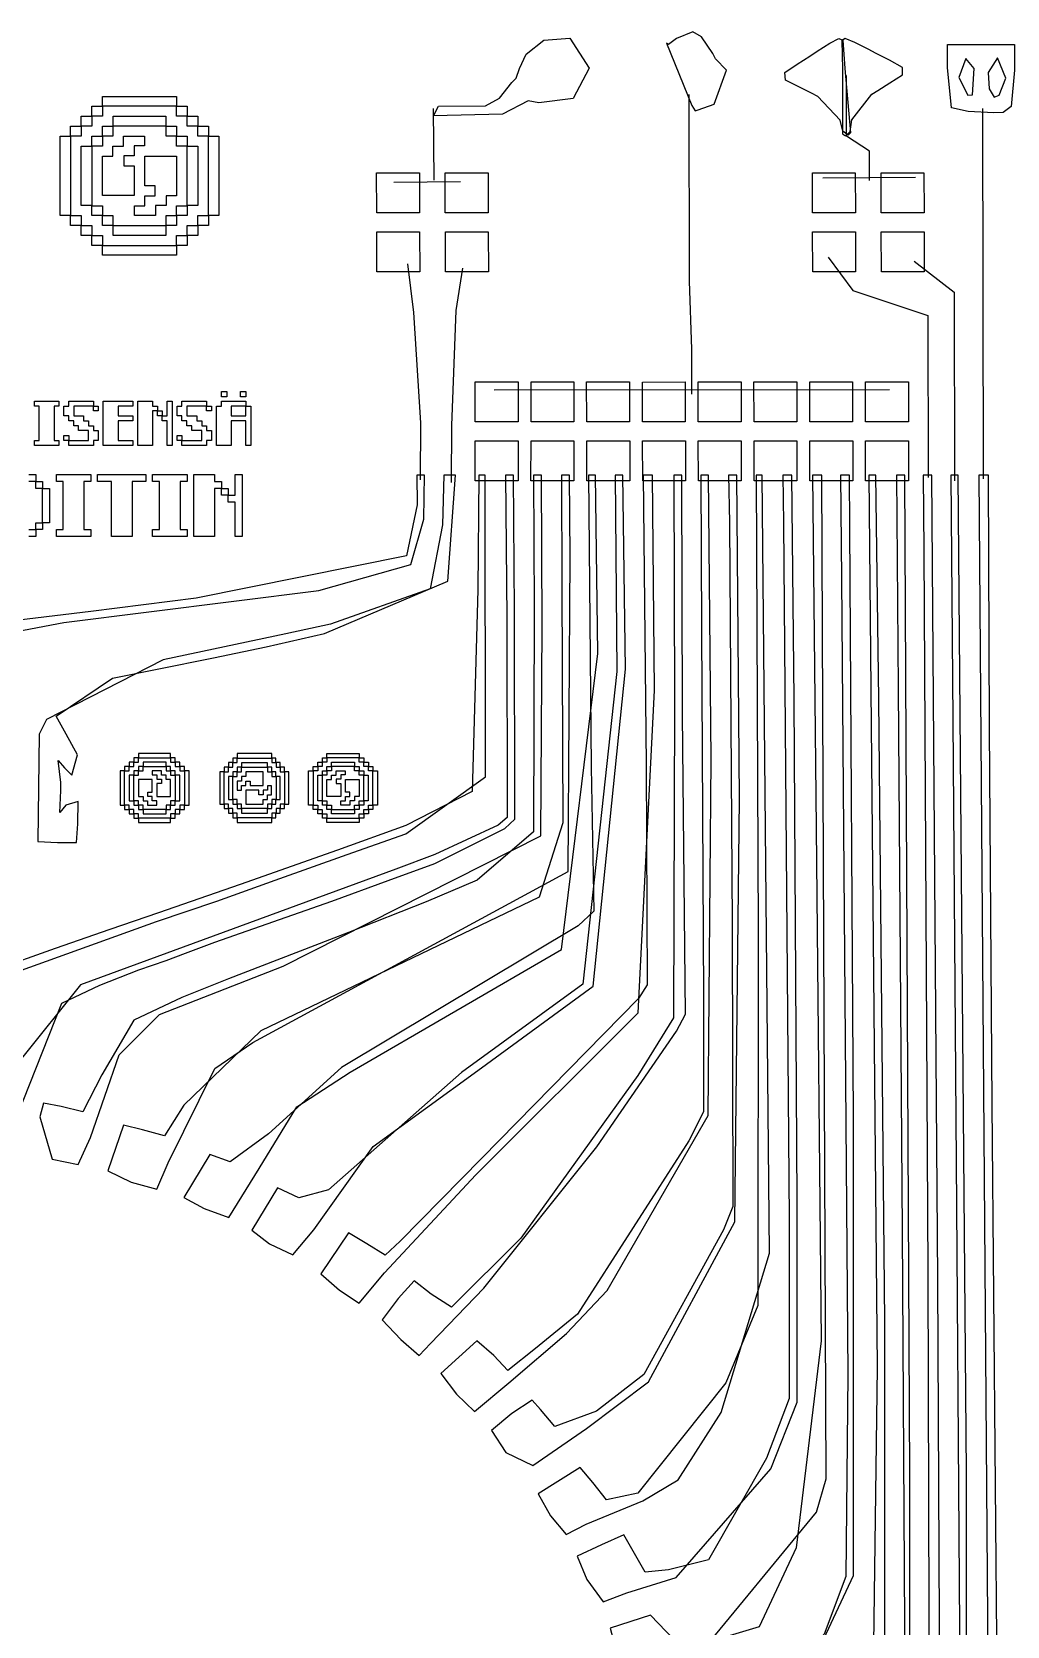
# Model space of a CAD drawing. Extents: x 11 to 122, y 5 to 84.
# Drawn here: x 35.2 to 66.7, y 32.2 to 83.8 of the extents above; entities that cross this region are included whole.
import ezdxf

# ---------------------------------------------------------------- set-up
doc = ezdxf.new("R2010")
doc.units = 0
doc.layers.add('Layer_1', color=7, linetype='CONTINUOUS')

msp = doc.modelspace()

# ---------------------------------------------------------------- linework, layer by layer
at = {"layer": 'Layer_1', "color": 7}
for points in [[(52.557835, 83.626137), (53.18497, 82.651136), (52.668085, 81.665881), (51.555822, 81.523802), (51.2168, 81.597442), (50.386914, 81.157777), (48.146741, 81.102475), (48.310013, 81.41765), (49.835133, 81.434329), (50.290738, 81.680675), (50.689123, 82.188825), (50.823588, 82.324825), (50.92864, 82.643947), (51.151415, 83.108022), (51.719505, 83.557828), (52.557838, 83.626134), (52.557835, 83.626137)], [(56.714156, 81.295888), (57.234139, 81.487277), (57.638326, 82.58369), (57.273884, 82.954462), (57.18867, 83.121431), (56.822004, 83.666707), (56.546852, 83.824444), (56.011795, 83.613849), (55.759926, 83.418227), (55.693691, 83.462426), (56.506821, 81.444763), (56.618468, 81.27141), (56.714176, 81.295851), (56.714156, 81.295888)], [(59.517921, 82.505944), (59.920429, 82.780012), (60.328008, 83.038209), (60.571417, 83.200498), (60.973118, 83.455698), (61.272163, 83.611656), (61.393776, 83.560712), (61.460888, 82.639948), (61.651823, 80.554803), (61.567359, 80.477432), (61.398762, 80.607909), (61.310873, 80.970415), (60.589628, 81.735028), (60.389048, 81.839944), (59.971596, 82.049537), (59.545703, 82.265355), (59.517932, 82.505944), (59.517921, 82.505944)], [(63.330675, 82.67307), (62.90389, 82.907546), (62.473563, 83.125735), (62.215801, 83.264105), (61.791619, 83.479876), (61.479077, 83.606636), (61.362872, 83.544338), (61.383785, 82.621367), (61.392336, 80.527518), (61.483785, 80.458543), (61.639188, 80.604491), (61.692138, 80.97372), (62.337261, 81.803557), (62.526937, 81.927111), (62.92252, 82.175515), (63.32592, 82.430926), (63.330661, 82.67307), (63.330675, 82.67307)], [(66.288525, 81.205557), (65.450144, 81.249581), (64.915011, 81.366813), (64.79139, 82.672717), (64.790825, 83.41749), (65.874982, 83.41749), (66.959139, 83.41749), (66.95118, 82.583182), (66.84807, 81.414215), (66.583901, 81.219372), (66.288519, 81.205571), (66.288525, 81.205557)], [(65.595254, 81.790784), (65.647212, 82.636071), (65.375708, 82.958481), (65.14894, 82.343784), (65.442784, 81.777345), (65.595254, 81.790778), (65.595254, 81.790784)], [(66.460209, 81.777153), (66.673067, 82.326179), (66.401736, 82.981169), (66.097421, 82.505856), (66.140068, 81.977166), (66.293278, 81.709606), (66.460209, 81.777153)], [(37.434407, 81.415558), (37.434407, 81.73432), (39.835619, 81.73432), (39.835619, 81.415558), (39.837594, 81.416969), (37.432401, 81.416969), (37.434376, 81.415558), (37.434407, 81.415558)], [(36.747337, 80.771567), (36.747337, 81.093452), (37.09072, 81.093452), (37.089309, 81.095428), (37.089309, 80.773537), (36.745929, 80.773537), (36.74734, 80.771561), (36.747337, 80.771567)], [(37.09072, 81.093416), (37.09072, 81.415558), (37.434407, 81.415558), (37.432432, 81.416969), (37.432432, 81.095081), (37.089088, 81.095081), (37.0905, 81.093105), (37.09072, 81.093416)], [(37.777753, 80.771849), (37.777753, 81.090571), (39.492239, 81.090571), (39.492239, 80.771849), (39.494214, 80.77326), (37.775786, 80.77326), (37.777761, 80.771849), (37.777753, 80.771849)], [(39.835619, 81.415558), (40.178967, 81.415558), (40.178967, 81.093667), (40.180943, 81.095078), (39.837597, 81.095078), (39.837597, 81.416967), (39.835622, 81.415555), (39.835619, 81.415558)], [(40.178967, 81.093701), (40.522655, 81.093701), (40.522655, 80.771567), (40.524348, 80.773542), (40.180966, 80.773542), (40.180966, 81.095428), (40.17899, 81.094017), (40.178967, 81.093701)], [(36.403994, 80.449709), (36.403994, 80.771567), (36.747337, 80.771567), (36.745644, 80.773542), (36.745644, 80.451688), (36.402301, 80.451688), (36.403994, 80.449709)], [(37.434066, 80.449709), (37.434066, 80.771849), (37.777753, 80.771849), (37.775777, 80.77326), (37.775777, 80.451405), (37.432392, 80.451405), (37.434085, 80.44943), (37.434066, 80.449709)], [(39.492276, 80.771849), (39.835658, 80.771849), (39.835658, 80.449955), (39.837634, 80.451366), (39.494251, 80.451366), (39.494251, 80.773221), (39.492276, 80.771809), (39.492276, 80.771849)], [(40.522655, 80.771567), (40.866001, 80.771567), (40.866001, 80.449709), (40.867412, 80.451685), (40.524066, 80.451685), (40.524066, 80.773537), (40.522655, 80.771567)], [(36.403994, 77.876898), (36.063984, 77.876898), (36.063984, 80.449675), (36.403994, 80.449675), (36.402583, 80.451651), (36.402583, 77.875103), (36.403994, 77.877079), (36.403994, 77.876898)], [(37.09072, 78.198753), (36.75071, 78.198753), (36.75071, 80.127821), (37.09072, 80.127821), (37.089309, 80.129796), (37.089309, 78.196997), (37.09072, 78.198973), (37.09072, 78.198753)], [(37.09072, 80.127821), (37.09072, 80.449709), (37.434066, 80.449709), (37.432372, 80.451685), (37.432372, 80.129827), (37.089026, 80.129827), (37.090437, 80.127852), (37.09072, 80.127821)], [(37.436566, 78.523878), (37.436566, 79.804651), (37.775475, 79.804651), (37.775475, 80.125938), (38.118217, 80.125938), (38.118217, 80.446506), (38.801681, 80.446506), (38.801681, 80.13077), (38.463988, 80.13077), (38.463988, 79.809485), (38.123292, 79.809485), (38.123292, 79.48596), (38.459286, 79.48596), (38.459286, 78.523878), (37.436566, 78.523878)], [(37.436566, 78.523878), (37.436566, 79.804651), (37.775475, 79.804651), (37.775475, 80.125938), (38.118217, 80.125938), (38.118217, 80.446506), (38.801681, 80.446506), (38.801681, 80.13077), (38.463988, 80.13077), (38.463988, 79.809485), (38.123292, 79.809485), (38.123292, 79.48596), (38.459286, 79.48596), (38.459286, 78.523878), (37.436566, 78.523878)], [(39.835619, 80.449955), (40.179272, 80.449955), (40.179272, 80.127821), (40.180683, 80.129796), (39.837337, 80.129796), (39.837337, 80.451654), (39.835362, 80.450243), (39.835619, 80.449955)], [(40.179306, 80.127821), (40.519356, 80.127821), (40.519356, 78.198753), (40.179306, 78.198753), (40.180999, 78.196777), (40.180999, 80.129576), (40.179306, 80.127601), (40.179306, 80.127821)], [(40.866035, 80.449709), (41.206084, 80.449709), (41.206084, 77.876935), (40.866035, 77.876935), (40.867728, 77.874959), (40.867728, 80.451501), (40.866035, 80.449526), (40.866035, 80.449709)], [(39.831566, 78.520114), (39.494516, 78.520114), (39.494516, 78.200601), (39.151777, 78.200601), (39.151777, 77.880028), (38.468345, 77.880028), (38.468345, 78.195767), (38.80608, 78.195767), (38.80608, 78.517091), (39.146737, 78.517091), (39.146737, 78.84058), (38.810743, 78.84058), (38.810743, 79.802695), (39.831526, 79.802695), (39.831566, 78.520114)], [(46.31176, 77.965276), (46.308313, 79.259628), (47.695266, 79.263322), (47.698713, 77.96897), (46.31176, 77.965276), (46.31176, 77.965276)], [(48.533402, 77.965276), (48.529955, 79.259628), (49.916908, 79.263322), (49.920355, 77.96897), (48.533402, 77.965276), (48.533402, 77.965276)], [(60.41938, 77.965276), (60.415933, 79.259628), (61.802886, 79.263322), (61.806333, 77.96897), (60.41938, 77.965276), (60.41938, 77.965276)], [(62.641033, 77.965276), (62.637587, 79.259628), (64.024539, 79.263322), (64.027986, 77.96897), (62.641033, 77.965276), (62.641033, 77.965276)], [(37.434066, 77.876898), (37.09072, 77.876898), (37.09072, 78.198753), (37.089309, 78.196777), (37.432655, 78.196777), (37.432655, 77.874886), (37.434348, 77.876861), (37.434066, 77.876898)], [(40.179306, 78.198753), (40.179306, 77.876613), (39.835658, 77.876613), (39.837634, 77.875202), (39.837634, 78.197093), (40.180982, 78.197093), (40.179289, 78.199069), (40.179306, 78.198753)], [(36.747337, 77.555046), (36.403994, 77.555046), (36.403994, 77.876935), (36.402583, 77.874959), (36.745926, 77.874959), (36.745926, 77.553071), (36.747337, 77.555046)], [(37.09072, 77.233158), (36.747337, 77.233158), (36.747337, 77.555046), (36.745644, 77.553071), (37.089026, 77.553071), (37.089026, 77.231213), (37.090437, 77.233189), (37.09072, 77.233158)], [(37.777753, 77.554724), (37.434066, 77.554724), (37.434066, 77.876898), (37.432372, 77.874922), (37.775755, 77.874922), (37.775755, 77.553037), (37.77773, 77.554448), (37.777753, 77.554724)], [(39.492276, 77.554724), (39.492276, 77.236002), (37.77779, 77.236002), (37.77779, 77.554724), (37.775814, 77.553313), (39.494246, 77.553313), (39.49227, 77.554724), (39.492276, 77.554724)], [(39.835619, 77.876579), (39.835619, 77.554691), (39.492239, 77.554691), (39.494214, 77.553279), (39.494214, 77.875165), (39.837597, 77.875165), (39.835622, 77.876576), (39.835619, 77.876579)], [(40.52235, 77.554724), (40.52235, 77.233158), (40.179306, 77.233158), (40.180999, 77.231182), (40.180999, 77.553037), (40.524382, 77.553037), (40.522406, 77.554448), (40.52235, 77.554724)], [(40.866035, 77.876898), (40.866035, 77.554724), (40.52239, 77.554724), (40.524365, 77.553313), (40.524365, 77.875205), (40.867708, 77.875205), (40.866015, 77.87718), (40.866035, 77.876898)], [(37.434407, 76.910947), (37.09072, 76.910947), (37.09072, 77.233121), (37.089309, 77.231145), (37.432655, 77.231145), (37.432655, 76.909254), (37.43463, 76.910665), (37.434407, 76.910947)], [(39.835619, 76.910947), (39.835619, 76.59222), (37.434407, 76.59222), (37.434407, 76.910947), (37.432432, 76.909536), (39.837631, 76.909536), (39.835655, 76.910947), (39.835619, 76.910947)], [(40.179306, 77.233158), (40.179306, 76.910984), (39.835658, 76.910984), (39.837634, 76.909573), (39.837634, 77.231464), (40.180982, 77.231464), (40.179289, 77.23344), (40.179306, 77.233158)], [(46.316843, 76.05578), (46.313397, 77.350132), (47.70035, 77.353826), (47.703796, 76.059474), (46.316843, 76.05578), (46.316843, 76.05578)], [(48.538491, 76.05578), (48.535044, 77.350132), (49.921997, 77.353826), (49.925444, 76.059474), (48.538491, 76.05578), (48.538491, 76.05578)], [(60.424466, 76.05578), (60.42102, 77.350132), (61.807972, 77.353826), (61.811419, 76.059474), (60.424466, 76.05578), (60.424466, 76.05578)], [(62.646117, 76.05578), (62.64267, 77.350132), (64.029623, 77.353826), (64.033069, 76.059474), (62.646117, 76.05578), (62.646117, 76.05578)], [(49.503497, 71.199869), (49.503965, 72.493588), (50.888745, 72.493091), (50.888277, 71.199372), (49.503497, 71.199869), (49.503497, 71.199869)], [(51.306571, 71.199627), (51.30746, 72.491348), (52.695356, 72.490387), (52.694467, 71.198666), (51.306571, 71.199627), (51.306571, 71.199627)], [(53.110068, 71.198117), (53.106661, 72.493167), (54.494533, 72.496818), (54.49794, 71.201768), (53.110068, 71.198117), (53.110068, 71.198117)], [(54.915785, 71.1965), (54.910583, 72.488814), (56.295254, 72.494389), (56.300457, 71.202075), (54.915785, 71.1965), (54.915785, 71.1965)], [(56.721367, 71.199014), (56.72058, 72.491956), (58.105244, 72.492802), (58.106031, 71.199859), (56.721367, 71.199014), (56.721367, 71.199014)], [(58.524232, 71.198869), (58.522694, 72.492889), (59.910346, 72.494537), (59.911884, 71.200517), (58.524232, 71.198869), (58.524232, 71.198869)], [(60.328733, 71.198869), (60.327195, 72.492889), (61.714847, 72.494537), (61.716385, 71.200517), (60.328733, 71.198869), (60.328733, 71.198869)], [(62.133276, 71.198869), (62.131738, 72.492889), (63.51939, 72.494537), (63.520928, 71.200517), (62.133276, 71.198869), (62.133276, 71.198869)], [(35.231849, 70.437309), (35.231849, 70.596584), (35.391121, 70.596584), (35.391121, 70.755856), (35.391121, 70.915125), (35.391121, 71.074391), (35.391121, 71.233666), (35.391121, 71.392936), (35.391121, 71.552211), (35.391121, 71.71148), (35.231849, 71.71148), (35.231849, 71.870755), (35.391121, 71.870755), (35.55039, 71.870755), (35.709662, 71.870755), (35.868932, 71.870755), (36.028204, 71.870755), (36.028204, 71.71148), (35.868932, 71.71148), (35.868932, 71.552211), (35.868932, 71.392936), (35.868932, 71.233666), (35.868932, 71.074391), (35.868932, 70.915125), (35.868932, 70.755856), (35.868932, 70.596584), (36.028204, 70.596584), (36.028204, 70.437309), (35.868932, 70.437309), (35.709662, 70.437309), (35.55039, 70.437309), (35.391121, 70.437309), (35.231849, 70.437309), (35.231849, 70.437309), (35.231849, 70.437309)], [(36.187476, 71.392936), (36.187476, 71.552211), (36.187476, 71.71148), (36.346748, 71.71148), (36.346748, 71.870755), (36.506017, 71.870755), (36.665289, 71.870755), (36.824562, 71.870755), (36.983828, 71.870755), (37.143103, 71.870755), (37.143103, 71.71148), (36.983828, 71.71148), (36.824562, 71.71148), (36.665289, 71.71148), (36.506017, 71.71148), (36.506017, 71.552211), (36.506017, 71.392936), (36.665289, 71.392936), (36.824562, 71.392936), (36.824562, 71.233666), (36.983828, 71.233666), (36.983828, 71.074391), (37.143103, 71.074391), (37.143103, 70.915125), (37.302372, 70.915125), (37.302372, 70.755856), (37.302372, 70.596584), (37.143103, 70.596584), (37.143103, 70.437309), (36.983828, 70.437309), (36.824562, 70.437309), (36.665289, 70.437309), (36.506017, 70.437309), (36.346748, 70.437309), (36.346748, 70.596584), (36.506017, 70.596584), (36.665289, 70.596584), (36.824562, 70.596584), (36.983828, 70.596584), (36.983828, 70.755856), (36.983828, 70.915125), (36.824562, 70.915125), (36.665289, 70.915125), (36.665289, 71.074391), (36.506017, 71.074391), (36.506017, 71.233666), (36.346748, 71.233666), (36.346748, 71.392936), (36.187476, 71.392936), (36.187476, 71.392936), (36.187476, 71.392936)], [(37.461642, 70.437309), (37.461642, 70.596584), (37.461642, 70.755856), (37.461642, 70.915125), (37.461642, 71.074391), (37.461642, 71.233666), (37.461642, 71.392936), (37.461642, 71.552211), (37.461642, 71.71148), (37.461642, 71.870755), (37.620914, 71.870755), (37.780189, 71.870755), (37.939461, 71.870755), (38.09873, 71.870755), (38.257999, 71.870755), (38.417274, 71.870755), (38.417274, 71.71148), (38.257999, 71.71148), (38.09873, 71.71148), (37.939461, 71.71148), (37.939461, 71.552211), (37.939461, 71.392936), (38.09873, 71.392936), (38.257999, 71.392936), (38.417274, 71.392936), (38.417274, 71.233666), (38.257999, 71.233666), (38.09873, 71.233666), (37.939461, 71.233666), (37.939461, 71.074391), (37.939461, 70.915125), (37.939461, 70.755856), (37.939461, 70.596584), (38.09873, 70.596584), (38.257999, 70.596584), (38.417274, 70.596584), (38.417274, 70.437309), (38.257999, 70.437309), (38.09873, 70.437309), (37.939461, 70.437309), (37.780189, 70.437309), (37.620914, 70.437309), (37.461642, 70.437309), (37.461642, 70.437309), (37.461642, 70.437309)], [(38.576541, 70.437309), (38.576541, 70.596584), (38.576541, 70.755856), (38.576541, 70.915125), (38.576541, 71.074391), (38.576541, 71.233666), (38.576541, 71.392936), (38.576541, 71.552211), (38.576541, 71.71148), (38.576541, 71.870755), (38.735813, 71.870755), (38.895085, 71.870755), (39.054357, 71.870755), (39.054357, 71.71148), (39.213626, 71.71148), (39.213626, 71.552211), (39.054357, 71.552211), (39.054357, 71.392936), (39.054357, 71.233666), (39.054357, 71.074391), (39.054357, 70.915125), (39.054357, 70.755856), (39.054357, 70.596584), (39.054357, 70.437309), (38.895085, 70.437309), (38.735813, 70.437309), (38.576541, 70.437309), (38.576541, 70.437309), (38.576541, 70.437309)], [(39.372901, 71.233666), (39.372901, 71.392936), (39.532171, 71.392936), (39.532171, 71.552211), (39.532171, 71.71148), (39.532171, 71.870755), (39.691443, 71.870755), (39.691443, 71.71148), (39.691443, 71.552211), (39.691443, 71.392936), (39.691443, 71.233666), (39.691443, 71.074391), (39.691443, 70.915125), (39.691443, 70.755856), (39.691443, 70.596584), (39.691443, 70.437309), (39.532171, 70.437309), (39.532171, 70.596584), (39.532171, 70.755856), (39.532171, 70.915125), (39.532171, 71.074391), (39.532171, 71.233666), (39.372901, 71.233666), (39.372901, 71.233666), (39.372901, 71.233666)], [(39.850709, 71.392936), (39.850709, 71.552211), (39.850709, 71.71148), (40.009981, 71.71148), (40.009981, 71.870755), (40.169253, 71.870755), (40.328523, 71.870755), (40.487795, 71.870755), (40.64707, 71.870755), (40.806336, 71.870755), (40.806336, 71.71148), (40.64707, 71.71148), (40.487795, 71.71148), (40.328523, 71.71148), (40.169253, 71.71148), (40.169253, 71.552211), (40.169253, 71.392936), (40.328523, 71.392936), (40.487795, 71.392936), (40.487795, 71.233666), (40.64707, 71.233666), (40.64707, 71.074391), (40.806336, 71.074391), (40.806336, 70.915125), (40.965608, 70.915125), (40.965608, 70.755856), (40.965608, 70.596584), (40.806336, 70.596584), (40.806336, 70.437309), (40.64707, 70.437309), (40.487795, 70.437309), (40.328523, 70.437309), (40.169253, 70.437309), (40.009981, 70.437309), (40.009981, 70.596584), (40.169253, 70.596584), (40.328523, 70.596584), (40.487795, 70.596584), (40.64707, 70.596584), (40.64707, 70.755856), (40.64707, 70.915125), (40.487795, 70.915125), (40.328523, 70.915125), (40.328523, 71.074391), (40.169253, 71.074391), (40.169253, 71.233666), (40.009981, 71.233666), (40.009981, 71.392936), (39.850709, 71.392936), (39.850709, 71.392936), (39.850709, 71.392936)], [(41.12488, 70.437309), (41.12488, 70.596584), (41.12488, 70.755856), (41.12488, 70.915125), (41.12488, 71.074391), (41.12488, 71.233666), (41.12488, 71.392936), (41.12488, 71.552211), (41.12488, 71.71148), (41.284152, 71.71148), (41.284152, 71.870755), (41.443425, 71.870755), (41.602691, 71.870755), (41.761966, 71.870755), (41.921235, 71.870755), (42.08051, 71.870755), (42.08051, 71.71148), (41.921235, 71.71148), (41.761966, 71.71148), (41.602691, 71.71148), (41.602691, 71.552211), (41.602691, 71.392936), (41.761966, 71.392936), (41.921235, 71.392936), (42.08051, 71.392936), (42.08051, 71.552211), (42.08051, 71.71148), (42.239779, 71.71148), (42.239779, 71.552211), (42.239779, 71.392936), (42.239779, 71.233666), (42.239779, 71.074391), (42.239779, 70.915125), (42.239779, 70.755856), (42.239779, 70.596584), (42.239779, 70.437309), (42.08051, 70.437309), (42.08051, 70.596584), (42.08051, 70.755856), (42.08051, 70.915125), (42.08051, 71.074391), (42.08051, 71.233666), (41.921235, 71.233666), (41.761966, 71.233666), (41.602691, 71.233666), (41.602691, 71.074391), (41.602691, 70.915125), (41.602691, 70.755856), (41.602691, 70.596584), (41.602691, 70.437309), (41.443425, 70.437309), (41.284152, 70.437309), (41.12488, 70.437309), (41.12488, 70.437309), (41.12488, 70.437309)], [(41.290977, 72.186107), (41.464091, 72.186107), (41.464091, 72.012993), (41.290977, 72.012993), (41.290977, 72.186107)], [(41.899338, 72.186107), (42.072452, 72.186107), (42.072452, 72.012993), (41.899338, 72.012993), (41.899338, 72.186107)], [(37.143103, 71.552211), (37.143103, 71.71148), (37.302372, 71.71148), (37.302372, 71.552211), (37.143103, 71.552211), (37.143103, 71.552211), (37.143103, 71.552211)], [(39.213626, 71.392936), (39.213626, 71.552211), (39.372901, 71.552211), (39.372901, 71.392936), (39.213626, 71.392936), (39.213626, 71.392936), (39.213626, 71.392936)], [(40.806336, 71.552211), (40.806336, 71.71148), (40.965608, 71.71148), (40.965608, 71.552211), (40.806336, 71.552211), (40.806336, 71.552211), (40.806336, 71.552211)], [(36.187476, 70.596584), (36.187476, 70.755856), (36.346748, 70.755856), (36.346748, 70.596584), (36.187476, 70.596584), (36.187476, 70.596584), (36.187476, 70.596584)], [(39.850709, 70.596584), (39.850709, 70.755856), (40.009981, 70.755856), (40.009981, 70.596584), (39.850709, 70.596584), (39.850709, 70.596584), (39.850709, 70.596584)], [(49.502809, 69.291311), (49.503277, 70.58503), (50.888057, 70.584533), (50.887589, 69.290814), (49.502809, 69.291311), (49.502809, 69.291311)], [(51.305262, 69.294015), (51.306151, 70.585736), (52.694047, 70.584774), (52.693158, 69.293053), (51.305262, 69.294015), (51.305262, 69.294015)], [(53.115095, 69.28759), (53.111689, 70.58264), (54.499561, 70.586291), (54.502968, 69.291241), (53.115095, 69.28759), (53.115095, 69.28759)], [(54.923462, 69.290012), (54.91826, 70.582327), (56.302931, 70.587902), (56.308134, 69.295587), (54.923462, 69.290012), (54.923462, 69.290012)], [(56.72253, 69.291602), (56.721744, 70.584544), (58.106408, 70.585389), (58.107195, 69.292447), (56.72253, 69.291602), (56.72253, 69.291602)], [(58.526498, 69.289865), (58.52496, 70.583885), (59.912613, 70.585533), (59.914151, 69.291513), (58.526498, 69.289865), (58.526498, 69.289865)], [(60.331007, 69.289865), (60.329469, 70.583885), (61.717122, 70.585533), (61.71866, 69.291513), (60.331007, 69.289865), (60.331007, 69.289865)], [(62.135547, 69.289865), (62.134009, 70.583885), (63.521662, 70.585533), (63.5232, 69.291513), (62.135547, 69.289865), (62.135547, 69.289865)], [(35.2781, 69.046337), (35.2781, 69.268861), (35.500626, 69.268861), (35.500626, 69.046337), (35.2781, 69.046337), (35.2781, 69.046337), (35.2781, 69.046337)], [(35.945682, 67.488648), (35.945682, 67.711169), (36.168203, 67.711169), (36.168203, 67.933701), (36.168203, 68.156222), (36.168203, 68.378754), (36.168203, 68.601278), (36.168203, 68.823807), (36.168203, 69.046337), (36.168203, 69.268861), (35.945682, 69.268861), (35.945682, 69.491393), (36.168203, 69.491393), (36.390735, 69.491393), (36.613265, 69.491393), (36.835786, 69.491393), (37.058318, 69.491393), (37.058318, 69.268861), (36.835786, 69.268861), (36.835786, 69.046337), (36.835786, 68.823807), (36.835786, 68.601278), (36.835786, 68.378754), (36.835786, 68.156222), (36.835786, 67.933701), (36.835786, 67.711169), (37.058318, 67.711169), (37.058318, 67.488648), (36.835786, 67.488648), (36.613265, 67.488648), (36.390735, 67.488648), (36.168203, 67.488648), (35.945682, 67.488648), (35.945682, 67.488648), (35.945682, 67.488648)], [(37.280844, 69.268861), (37.280844, 69.491393), (37.503368, 69.491393), (37.725895, 69.491393), (37.948427, 69.491393), (38.170945, 69.491393), (38.393477, 69.491393), (38.616004, 69.491393), (38.838536, 69.491393), (38.838536, 69.268861), (38.616004, 69.268861), (38.393477, 69.268861), (38.393477, 69.046337), (38.393477, 68.823807), (38.393477, 68.601278), (38.393477, 68.378754), (38.393477, 68.156222), (38.393477, 67.933701), (38.393477, 67.711169), (38.393477, 67.488648), (38.170945, 67.488648), (37.948427, 67.488648), (37.725895, 67.488648), (37.725895, 67.711169), (37.725895, 67.933701), (37.725895, 68.156222), (37.725895, 68.378754), (37.725895, 68.601278), (37.725895, 68.823807), (37.725895, 69.046337), (37.725895, 69.268861), (37.503368, 69.268861), (37.280844, 69.268861), (37.280844, 69.268861), (37.280844, 69.268861)], [(39.06106, 67.488648), (39.06106, 67.711169), (39.283589, 67.711169), (39.283589, 67.933701), (39.283589, 68.156222), (39.283589, 68.378754), (39.283589, 68.601278), (39.283589, 68.823807), (39.283589, 69.046337), (39.283589, 69.268861), (39.06106, 69.268861), (39.06106, 69.491393), (39.283589, 69.491393), (39.506119, 69.491393), (39.72864, 69.491393), (39.951169, 69.491393), (40.173696, 69.491393), (40.173696, 69.268861), (39.951169, 69.268861), (39.951169, 69.046337), (39.951169, 68.823807), (39.951169, 68.601278), (39.951169, 68.378754), (39.951169, 68.156222), (39.951169, 67.933701), (39.951169, 67.711169), (40.173696, 67.711169), (40.173696, 67.488648), (39.951169, 67.488648), (39.72864, 67.488648), (39.506119, 67.488648), (39.283589, 67.488648), (39.06106, 67.488648), (39.06106, 67.488648), (39.06106, 67.488648)], [(40.396222, 67.488648), (40.396222, 67.711169), (40.396222, 67.933701), (40.396222, 68.156222), (40.396222, 68.378754), (40.396222, 68.601278), (40.396222, 68.823807), (40.396222, 69.046337), (40.396222, 69.268861), (40.396222, 69.491393), (40.618749, 69.491393), (40.841281, 69.491393), (41.063799, 69.491393), (41.063799, 69.268861), (41.286331, 69.268861), (41.286331, 69.046337), (41.063799, 69.046337), (41.063799, 68.823807), (41.063799, 68.601278), (41.063799, 68.378754), (41.063799, 68.156222), (41.063799, 67.933701), (41.063799, 67.711169), (41.063799, 67.488648), (40.841281, 67.488648), (40.618749, 67.488648), (40.396222, 67.488648), (40.396222, 67.488648), (40.396222, 67.488648)], [(41.508861, 68.601278), (41.508861, 68.823807), (41.731384, 68.823807), (41.731384, 69.046337), (41.731384, 69.268861), (41.731384, 69.491393), (41.953914, 69.491393), (41.953914, 69.268861), (41.953914, 69.046337), (41.953914, 68.823807), (41.953914, 68.601278), (41.953914, 68.378754), (41.953914, 68.156222), (41.953914, 67.933701), (41.953914, 67.711169), (41.953914, 67.488648), (41.731384, 67.488648), (41.731384, 67.711169), (41.731384, 67.933701), (41.731384, 68.156222), (41.731384, 68.378754), (41.731384, 68.601278), (41.508861, 68.601278), (41.508861, 68.601278), (41.508861, 68.601278)], [(35.500626, 67.933701), (35.500626, 68.156222), (35.500626, 68.378754), (35.500626, 68.601278), (35.500626, 68.823807), (35.500626, 69.046337), (35.723158, 69.046337), (35.723158, 68.823807), (35.723158, 68.601278), (35.723158, 68.378754), (35.723158, 68.156222), (35.723158, 67.933701), (35.500626, 67.933701), (35.500626, 67.933701), (35.500626, 67.933701)], [(41.286331, 68.823807), (41.286331, 69.046337), (41.508861, 69.046337), (41.508861, 68.823807), (41.286331, 68.823807), (41.286331, 68.823807), (41.286331, 68.823807)], [(35.2781, 67.711169), (35.2781, 67.933701), (35.500626, 67.933701), (35.500626, 67.711169), (35.2781, 67.711169), (35.2781, 67.711169), (35.2781, 67.711169)], [(39.642706, 60.325343), (39.642706, 60.46362), (38.601026, 60.46362), (38.601026, 60.325343), (38.600462, 60.325907), (39.643868, 60.325907), (39.643304, 60.325343), (39.642706, 60.325343)], [(42.912975, 60.316103), (42.912975, 60.46362), (41.796871, 60.46362), (41.796871, 60.316103), (41.796307, 60.316667), (42.914045, 60.316667), (42.913481, 60.316103), (42.912975, 60.316103)], [(44.702075, 60.325343), (44.702075, 60.46362), (45.743755, 60.46362), (45.743755, 60.325343), (45.744319, 60.325907), (44.700912, 60.325907), (44.701477, 60.325343), (44.702075, 60.325343)], [(38.154023, 59.906344), (38.006508, 59.906344), (38.006508, 58.79024), (38.154023, 58.79024), (38.153459, 58.789676), (38.153459, 59.907414), (38.154023, 59.90685), (38.154023, 59.906344)], [(38.302988, 60.045968), (38.15404, 60.045968), (38.15404, 59.906344), (38.153475, 59.906909), (38.302421, 59.906909), (38.302421, 60.046533), (38.302986, 60.045968), (38.302988, 60.045968)], [(38.452084, 60.185713), (38.302988, 60.185713), (38.302988, 60.045968), (38.302424, 60.046533), (38.451389, 60.046533), (38.451389, 60.186173), (38.451954, 60.185609), (38.452084, 60.185713)], [(38.601026, 59.906452), (38.451951, 59.906452), (38.451951, 59.766704), (38.451386, 59.767268), (38.600332, 59.767268), (38.600332, 59.906889), (38.600896, 59.906325), (38.601026, 59.906452)], [(38.601026, 60.325343), (38.452084, 60.325343), (38.452084, 60.185702), (38.451519, 60.186267), (38.600462, 60.186267), (38.600462, 60.325907), (38.601026, 60.325343)], [(38.749978, 60.046092), (38.601015, 60.046092), (38.601015, 59.906452), (38.600451, 59.907016), (38.749413, 59.907016), (38.749413, 60.04664), (38.749978, 60.046075), (38.749978, 60.046092)], [(39.49376, 60.046092), (39.49376, 60.184359), (38.749994, 60.184359), (38.749994, 60.046092), (38.74943, 60.046657), (39.494906, 60.046657), (39.494341, 60.046092), (39.49376, 60.046092)], [(39.641769, 59.070896), (39.641769, 59.62651), (39.494748, 59.62651), (39.494748, 59.765888), (39.346065, 59.765888), (39.346065, 59.904953), (39.049568, 59.904953), (39.049568, 59.767985), (39.196061, 59.767985), (39.196061, 59.628604), (39.343858, 59.628604), (39.343858, 59.48826), (39.198098, 59.48826), (39.198098, 59.070896), (39.641769, 59.070896)], [(39.641769, 59.070896), (39.641769, 59.62651), (39.494748, 59.62651), (39.494748, 59.765888), (39.346065, 59.765888), (39.346065, 59.904953), (39.049568, 59.904953), (39.049568, 59.767985), (39.196061, 59.767985), (39.196061, 59.628604), (39.343858, 59.628604), (39.343858, 59.48826), (39.198098, 59.48826), (39.198098, 59.070896), (39.641769, 59.070896)], [(39.642858, 59.906344), (39.642858, 60.046092), (39.49376, 60.046092), (39.494325, 60.046657), (39.494325, 59.907027), (39.643287, 59.907027), (39.642723, 59.906463), (39.642858, 59.906344)], [(39.791801, 60.185589), (39.791801, 60.325343), (39.642706, 60.325343), (39.64327, 60.325907), (39.64327, 60.186267), (39.792216, 60.186267), (39.791651, 60.185702), (39.791801, 60.185589)], [(39.791801, 59.766704), (39.791801, 59.906344), (39.642858, 59.906344), (39.643423, 59.906909), (39.643423, 59.767285), (39.792368, 59.767285), (39.791804, 59.766721), (39.791801, 59.766704)], [(39.940763, 60.045968), (39.940763, 60.185606), (39.791801, 60.185606), (39.792365, 60.186171), (39.792365, 60.04653), (39.941328, 60.04653), (39.940763, 60.045968)], [(40.089715, 59.906344), (40.089715, 60.045968), (39.940763, 60.045968), (39.941328, 60.046533), (39.941328, 59.906909), (40.090279, 59.906909), (40.089715, 59.906344)], [(40.089715, 58.790223), (40.23721, 58.790223), (40.23721, 59.906327), (40.089715, 59.906327), (40.090279, 59.906892), (40.090279, 58.789156), (40.089715, 58.789721), (40.089715, 58.790223)], [(41.377819, 59.8691), (41.23955, 59.8691), (41.23955, 58.827426), (41.377819, 58.827426), (41.377255, 58.826861), (41.377255, 59.870262), (41.377819, 59.869698), (41.377819, 59.8691)], [(41.517595, 60.018192), (41.377833, 60.018192), (41.377833, 59.869116), (41.377269, 59.869681), (41.516907, 59.869681), (41.516907, 60.018627), (41.517471, 60.018062), (41.517595, 60.018192)], [(41.657095, 60.167008), (41.517595, 60.167008), (41.517595, 60.018192), (41.517031, 60.018756), (41.656658, 60.018756), (41.656658, 60.167725), (41.657222, 60.16716), (41.657095, 60.167008)], [(41.796722, 59.8691), (41.657084, 59.8691), (41.657084, 59.720134), (41.656519, 59.720699), (41.796157, 59.720699), (41.796157, 59.869664), (41.796722, 59.8691)], [(41.796857, 60.316103), (41.657095, 60.316103), (41.657095, 60.167027), (41.656531, 60.167592), (41.796171, 60.167592), (41.796171, 60.316537), (41.796736, 60.315973), (41.796857, 60.316103)], [(41.936484, 60.018192), (41.796736, 60.018192), (41.796736, 59.869116), (41.796171, 59.869681), (41.935809, 59.869681), (41.935809, 60.018627), (41.936374, 60.018062), (41.936484, 60.018192)], [(42.773335, 60.018192), (42.773335, 60.165712), (41.936484, 60.165712), (41.936484, 60.018192), (41.935919, 60.018756), (42.77439, 60.018756), (42.773826, 60.018192), (42.773335, 60.018192)], [(42.913086, 59.8691), (42.913086, 60.018181), (42.773335, 60.018181), (42.773899, 60.018745), (42.773899, 59.869794), (42.913523, 59.869794), (42.912959, 59.869229), (42.913086, 59.8691)], [(43.052599, 60.16714), (43.052599, 60.316089), (42.912975, 60.316089), (42.91354, 60.316653), (42.91354, 60.167705), (43.053164, 60.167705), (43.052599, 60.16714)], [(43.052721, 59.720154), (43.052721, 59.869116), (42.913086, 59.869116), (42.91365, 59.869681), (42.91365, 59.720718), (43.053271, 59.720718), (43.052706, 59.720154), (43.052721, 59.720154)], [(43.192347, 60.018045), (43.192347, 60.16714), (43.052599, 60.16714), (43.053164, 60.167705), (43.053164, 60.018739), (43.192807, 60.018739), (43.192243, 60.018175), (43.192347, 60.018045)], [(43.331971, 59.8691), (43.331971, 60.018045), (43.192333, 60.018045), (43.192898, 60.01861), (43.192898, 59.869664), (43.332535, 59.869664), (43.331971, 59.8691)], [(43.331971, 58.827426), (43.470251, 58.827426), (43.470251, 59.8691), (43.331971, 59.8691), (43.332535, 59.869664), (43.332535, 58.826263), (43.331971, 58.826827), (43.331971, 58.827426)], [(44.255069, 58.790223), (44.107568, 58.790223), (44.107568, 59.906327), (44.255069, 59.906327), (44.254505, 59.906892), (44.254505, 58.789156), (44.255069, 58.789721), (44.255069, 58.790223)], [(44.255069, 59.906344), (44.255069, 60.045968), (44.404015, 60.045968), (44.40345, 60.046533), (44.40345, 59.906909), (44.254505, 59.906909), (44.255069, 59.906344)], [(44.404015, 60.045968), (44.404015, 60.185606), (44.552983, 60.185606), (44.552418, 60.186171), (44.552418, 60.04653), (44.403453, 60.04653), (44.404015, 60.045968)], [(44.552983, 59.766704), (44.552983, 59.906344), (44.701928, 59.906344), (44.701364, 59.906909), (44.701364, 59.767285), (44.552416, 59.767285), (44.55298, 59.766721), (44.552983, 59.766704)], [(44.552983, 60.185589), (44.552983, 60.325343), (44.702075, 60.325343), (44.701511, 60.325907), (44.701511, 60.186267), (44.552562, 60.186267), (44.553127, 60.185702), (44.552983, 60.185589)], [(44.701928, 59.906344), (44.701928, 60.046092), (44.851024, 60.046092), (44.850459, 60.046657), (44.850459, 59.907027), (44.701497, 59.907027), (44.702061, 59.906463), (44.701928, 59.906344)], [(44.703012, 59.070896), (44.703012, 59.62651), (44.850036, 59.62651), (44.850036, 59.765888), (44.998722, 59.765888), (44.998722, 59.904953), (45.295216, 59.904953), (45.295216, 59.767985), (45.14872, 59.767985), (45.14872, 59.628604), (45.000926, 59.628604), (45.000926, 59.48826), (45.146682, 59.48826), (45.146682, 59.070896), (44.703012, 59.070896)], [(44.703012, 59.070896), (44.703012, 59.62651), (44.850036, 59.62651), (44.850036, 59.765888), (44.998722, 59.765888), (44.998722, 59.904953), (45.295216, 59.904953), (45.295216, 59.767985), (45.14872, 59.767985), (45.14872, 59.628604), (45.000926, 59.628604), (45.000926, 59.48826), (45.146682, 59.48826), (45.146682, 59.070896), (44.703012, 59.070896)], [(44.851024, 60.046092), (44.851024, 60.184359), (45.594789, 60.184359), (45.594789, 60.046092), (45.595354, 60.046657), (44.849878, 60.046657), (44.850442, 60.046092), (44.851024, 60.046092)], [(45.594803, 60.046092), (45.743769, 60.046092), (45.743769, 59.906452), (45.744333, 59.907016), (45.595368, 59.907016), (45.595368, 60.04664), (45.594803, 60.046075), (45.594803, 60.046092)], [(45.743755, 60.325343), (45.8927, 60.325343), (45.8927, 60.185702), (45.893265, 60.186267), (45.744319, 60.186267), (45.744319, 60.325907), (45.743755, 60.325343)], [(45.743755, 59.906452), (45.892833, 59.906452), (45.892833, 59.766704), (45.893397, 59.767268), (45.744449, 59.767268), (45.744449, 59.906889), (45.743884, 59.906325), (45.743755, 59.906452)], [(45.8927, 60.185713), (46.041793, 60.185713), (46.041793, 60.045968), (46.042357, 60.046533), (45.893395, 60.046533), (45.893395, 60.186173), (45.89283, 60.185609), (45.8927, 60.185713)], [(46.041793, 60.045968), (46.190747, 60.045968), (46.190747, 59.906344), (46.191311, 59.906909), (46.04236, 59.906909), (46.04236, 60.046533), (46.041795, 60.045968), (46.041793, 60.045968)], [(46.190758, 59.906344), (46.338278, 59.906344), (46.338278, 58.79024), (46.190758, 58.79024), (46.191322, 58.789676), (46.191322, 59.907414), (46.190758, 59.90685), (46.190758, 59.906344)], [(38.451931, 59.766704), (38.304416, 59.766704), (38.304416, 58.929853), (38.451931, 58.929853), (38.451367, 58.929288), (38.451367, 59.767762), (38.451931, 59.767198), (38.451931, 59.766704)], [(38.602787, 59.069259), (38.749007, 59.069259), (38.749007, 58.930651), (38.89769, 58.930651), (38.89769, 58.791584), (39.19417, 58.791584), (39.19417, 58.928557), (39.047657, 58.928557), (39.047657, 59.067947), (38.899877, 59.067947), (38.899877, 59.208285), (39.045634, 59.208285), (39.045634, 59.62566), (38.602807, 59.62566), (38.602787, 59.069259)], [(39.791801, 58.929853), (39.939304, 58.929853), (39.939304, 59.766704), (39.791801, 59.766704), (39.792365, 59.767268), (39.792365, 58.928797), (39.791801, 58.929362), (39.791801, 58.929853)], [(41.657095, 59.720154), (41.518832, 59.720154), (41.518832, 58.976386), (41.657095, 58.976386), (41.656531, 58.975821), (41.656531, 59.721297), (41.657095, 59.720733), (41.657095, 59.720154)], [(42.07589, 59.867338), (42.07589, 59.721122), (41.937282, 59.721122), (41.937282, 59.572439), (41.798217, 59.572439), (41.798217, 59.275962), (41.935188, 59.275962), (41.935188, 59.422469), (42.074581, 59.422469), (42.074581, 59.570249), (42.214916, 59.570249), (42.214916, 59.424498), (42.632291, 59.424498), (42.632291, 59.867319), (42.07589, 59.867338)], [(42.077527, 58.828357), (42.633141, 58.828357), (42.633141, 58.975384), (42.772516, 58.975384), (42.772516, 59.124067), (42.911587, 59.124067), (42.911587, 59.420564), (42.774616, 59.420564), (42.774616, 59.274071), (42.635238, 59.274071), (42.635238, 59.126271), (42.494889, 59.126271), (42.494889, 59.272027), (42.077527, 59.272027), (42.077527, 58.828357)], [(42.077527, 58.828357), (42.633141, 58.828357), (42.633141, 58.975384), (42.772516, 58.975384), (42.772516, 59.124067), (42.911587, 59.124067), (42.911587, 59.420564), (42.774616, 59.420564), (42.774616, 59.274071), (42.635238, 59.274071), (42.635238, 59.126271), (42.494889, 59.126271), (42.494889, 59.272027), (42.077527, 59.272027), (42.077527, 58.828357)], [(43.052721, 58.976369), (43.19099, 58.976369), (43.19099, 59.720134), (43.052721, 59.720134), (43.053285, 59.720699), (43.053285, 58.97522), (43.052721, 58.975784), (43.052721, 58.976369)], [(44.552983, 58.929853), (44.405479, 58.929853), (44.405479, 59.766704), (44.552983, 59.766704), (44.552418, 59.767268), (44.552418, 58.928797), (44.552983, 58.929362), (44.552983, 58.929853)], [(45.741994, 59.069259), (45.595777, 59.069259), (45.595777, 58.930651), (45.447094, 58.930651), (45.447094, 58.791584), (45.150611, 58.791584), (45.150611, 58.928557), (45.297127, 58.928557), (45.297127, 59.067947), (45.444907, 59.067947), (45.444907, 59.208285), (45.299147, 59.208285), (45.299147, 59.62566), (45.741977, 59.62566), (45.741994, 59.069259)], [(45.89285, 59.766704), (46.040365, 59.766704), (46.040365, 58.929853), (45.89285, 58.929853), (45.893414, 58.929288), (45.893414, 59.767762), (45.89285, 59.767198), (45.89285, 59.766704)], [(38.451931, 58.929853), (38.451931, 58.790105), (38.601015, 58.790105), (38.600451, 58.78954), (38.600451, 58.929181), (38.451505, 58.929181), (38.452069, 58.929745), (38.451931, 58.929853)], [(39.642858, 58.790223), (39.791801, 58.790223), (39.791801, 58.929853), (39.792365, 58.929288), (39.643417, 58.929288), (39.643417, 58.789648), (39.642852, 58.790212), (39.642858, 58.790223)], [(41.657095, 58.976369), (41.657095, 58.827273), (41.796857, 58.827273), (41.796293, 58.826709), (41.796293, 58.975674), (41.656655, 58.975674), (41.657219, 58.976239), (41.657095, 58.976369)], [(42.912975, 58.827273), (43.052721, 58.827273), (43.052721, 58.976369), (43.053285, 58.975804), (42.913661, 58.975804), (42.913661, 58.826842), (42.913097, 58.827406), (42.912975, 58.827273)], [(44.701928, 58.790223), (44.552983, 58.790223), (44.552983, 58.929853), (44.552418, 58.929288), (44.701367, 58.929288), (44.701367, 58.789648), (44.701931, 58.790212), (44.701928, 58.790223)], [(45.89285, 58.929853), (45.89285, 58.790105), (45.743769, 58.790105), (45.744333, 58.78954), (45.744333, 58.929181), (45.893282, 58.929181), (45.892717, 58.929745), (45.89285, 58.929853)], [(38.154023, 58.790223), (38.154023, 58.650467), (38.303104, 58.650467), (38.30254, 58.649902), (38.30254, 58.78954), (38.153588, 58.78954), (38.154153, 58.790105), (38.154023, 58.790223)], [(38.303121, 58.650467), (38.303121, 58.510962), (38.451931, 58.510962), (38.451367, 58.510397), (38.451367, 58.650027), (38.302407, 58.650027), (38.302971, 58.650591), (38.303121, 58.650467)], [(38.451931, 58.510962), (38.451931, 58.371202), (38.601015, 58.371202), (38.600451, 58.370638), (38.600451, 58.510273), (38.451505, 58.510273), (38.452069, 58.510837), (38.451931, 58.510962)], [(38.601026, 58.371185), (38.601026, 58.232916), (39.642706, 58.232916), (39.642706, 58.371185), (39.64327, 58.370621), (38.599866, 58.370621), (38.600431, 58.371185), (38.601026, 58.371185)], [(38.601026, 58.790088), (38.601026, 58.65045), (38.749994, 58.65045), (38.74943, 58.649885), (38.74943, 58.789523), (38.600462, 58.789523), (38.601026, 58.790088)], [(38.749978, 58.650467), (38.749978, 58.512198), (39.493743, 58.512198), (39.493743, 58.650467), (39.494308, 58.649902), (38.748829, 58.649902), (38.749393, 58.650467), (38.749978, 58.650467)], [(39.49376, 58.650467), (39.642858, 58.650467), (39.642858, 58.790223), (39.643423, 58.789659), (39.494454, 58.789659), (39.494454, 58.650027), (39.49389, 58.650591), (39.49376, 58.650467)], [(39.642706, 58.371185), (39.791801, 58.371185), (39.791801, 58.51095), (39.792365, 58.510386), (39.643417, 58.510386), (39.643417, 58.370748), (39.642852, 58.371312), (39.642706, 58.371185)], [(39.791801, 58.510962), (39.940763, 58.510962), (39.940763, 58.650602), (39.941328, 58.650038), (39.792368, 58.650038), (39.792368, 58.510411), (39.791804, 58.510976), (39.791801, 58.510962)], [(39.940763, 58.650602), (40.089715, 58.650602), (40.089715, 58.79024), (40.090279, 58.789676), (39.941328, 58.789676), (39.941328, 58.650038), (39.940763, 58.650602)], [(41.377819, 58.827426), (41.377819, 58.678328), (41.517581, 58.678328), (41.517017, 58.677763), (41.517017, 58.826712), (41.377376, 58.826712), (41.377941, 58.827276), (41.377819, 58.827426)], [(41.517595, 58.678328), (41.517595, 58.529365), (41.657236, 58.529365), (41.656672, 58.528801), (41.656672, 58.677763), (41.517042, 58.677763), (41.517607, 58.678328), (41.517595, 58.678328)], [(41.657236, 58.529365), (41.657236, 58.380414), (41.796871, 58.380414), (41.796307, 58.37985), (41.796307, 58.528801), (41.656672, 58.528801), (41.657236, 58.529365)], [(41.796857, 58.380414), (41.796857, 58.232916), (42.912961, 58.232916), (42.912961, 58.380414), (42.913526, 58.37985), (41.795793, 58.37985), (41.796358, 58.380414), (41.796857, 58.380414)], [(41.796857, 58.827273), (41.796857, 58.678328), (41.936484, 58.678328), (41.935919, 58.677763), (41.935919, 58.826712), (41.796281, 58.826712), (41.796846, 58.827276), (41.796857, 58.827273)], [(41.936484, 58.678328), (41.936484, 58.530827), (42.773335, 58.530827), (42.773335, 58.678328), (42.773899, 58.677763), (41.935428, 58.677763), (41.935993, 58.678328), (41.936484, 58.678328)], [(42.773335, 58.678328), (42.912975, 58.678328), (42.912975, 58.827273), (42.91354, 58.826709), (42.773916, 58.826709), (42.773916, 58.677763), (42.773352, 58.678328), (42.773335, 58.678328)], [(42.912975, 58.380414), (43.052599, 58.380414), (43.052599, 58.529365), (43.053164, 58.528801), (42.91354, 58.528801), (42.91354, 58.37985), (42.912975, 58.380414)], [(43.052599, 58.529365), (43.192237, 58.529365), (43.192237, 58.678328), (43.192802, 58.677763), (43.053164, 58.677763), (43.053164, 58.528804), (43.052599, 58.529368), (43.052599, 58.529365)], [(43.192223, 58.678328), (43.331971, 58.678328), (43.331971, 58.827426), (43.332535, 58.826861), (43.192898, 58.826861), (43.192898, 58.677907), (43.192333, 58.678472), (43.192223, 58.678328)], [(44.404015, 58.650602), (44.255069, 58.650602), (44.255069, 58.79024), (44.254505, 58.789676), (44.40345, 58.789676), (44.40345, 58.650038), (44.404015, 58.650602)], [(44.552983, 58.510962), (44.404015, 58.510962), (44.404015, 58.650602), (44.40345, 58.650038), (44.552416, 58.650038), (44.552416, 58.510411), (44.55298, 58.510976), (44.552983, 58.510962)], [(44.702075, 58.371185), (44.552983, 58.371185), (44.552983, 58.51095), (44.552418, 58.510386), (44.701367, 58.510386), (44.701367, 58.370748), (44.701931, 58.371312), (44.702075, 58.371185)], [(44.851024, 58.650467), (44.701928, 58.650467), (44.701928, 58.790223), (44.701364, 58.789659), (44.850327, 58.789659), (44.850327, 58.650027), (44.850891, 58.650591), (44.851024, 58.650467)], [(45.743755, 58.371185), (45.743755, 58.232916), (44.702075, 58.232916), (44.702075, 58.371185), (44.701511, 58.370621), (45.744917, 58.370621), (45.744353, 58.371185), (45.743755, 58.371185)], [(45.594803, 58.650467), (45.594803, 58.512198), (44.851041, 58.512198), (44.851041, 58.650467), (44.850476, 58.649902), (45.595952, 58.649902), (45.595388, 58.650467), (45.594803, 58.650467)], [(45.743755, 58.790088), (45.743755, 58.65045), (45.594789, 58.65045), (45.595354, 58.649885), (45.595354, 58.789523), (45.744319, 58.789523), (45.743755, 58.790088)], [(45.89285, 58.510962), (45.89285, 58.371202), (45.743769, 58.371202), (45.744333, 58.370638), (45.744333, 58.510273), (45.893282, 58.510273), (45.892717, 58.510837), (45.89285, 58.510962)], [(46.041663, 58.650467), (46.041663, 58.510962), (45.89285, 58.510962), (45.893414, 58.510397), (45.893414, 58.650027), (46.04238, 58.650027), (46.041815, 58.650591), (46.041663, 58.650467)], [(46.190758, 58.790223), (46.190758, 58.650467), (46.04168, 58.650467), (46.042244, 58.649902), (46.042244, 58.78954), (46.191193, 58.78954), (46.190628, 58.790105), (46.190758, 58.790223)]]:
    msp.add_lwpolyline(points, close=True, dxfattribs=at)
at = {"layer": 'Layer_1', "color": 2}
for points in [[(62.262859, 79.016229), (62.258344, 79.960062), (61.522427, 80.446001), (61.512972, 82.417715)], [(56.506206, 72.095576), (56.506206, 73.55732), (56.434849, 75.749219), (56.422431, 81.796149)], [(48.140956, 81.34752), (48.157212, 79.021095)], [(65.922539, 81.34752), (65.938795, 69.359561)], [(49.02294, 78.966533), (46.86442, 78.950277)], [(63.747565, 79.105315), (60.74638, 79.089059)], [(60.926272, 76.536009), (61.723549, 75.454082), (64.154612, 74.647412), (64.165816, 69.401621)], [(63.710007, 76.405775), (65.004405, 75.396436), (65.017359, 69.289466)], [(47.309828, 76.315817), (47.507892, 74.741646), (47.729806, 71.165188), (47.717586, 69.325638)], [(49.084207, 76.17111), (48.873492, 74.806761), (48.731003, 71.081074), (48.718783, 69.241522)], [(50.118625, 72.232739), (62.906244, 72.249023)], [(31.46852, 63.81313), (36.182811, 64.704444), (44.437915, 65.741427), (47.418473, 66.584862), (47.841213, 68.053242), (47.855973, 69.471705), (47.610454, 69.471705), (47.610454, 69.471705), (47.619147, 68.516727), (47.280446, 66.860407), (40.467743, 65.489815), (37.064958, 65.055365), (33.195122, 64.599014)], [(33.096779, 52.832631), (39.183697, 55.024253), (41.136948, 55.687901), (43.027555, 56.358678), (45.359235, 57.198041), (47.249842, 57.864752), (49.834656, 59.713081), (49.822436, 69.471705), (49.616679, 69.471705), (49.616679, 69.471705), (49.58967, 65.76587), (49.403768, 59.234825), (47.249842, 58.13214), (45.044473, 57.336578), (41.89329, 56.220652), (39.246342, 55.305403), (37.671005, 54.769082), (35.90671, 54.153312), (33.894886, 53.437199)], [(34.461272, 48.177934), (36.119627, 52.378321), (37.355749, 52.963023), (38.616323, 53.457067), (39.498473, 53.760623), (40.128503, 53.995928), (41.073807, 54.355513), (44.85502, 55.685861), (46.682474, 56.353584), (48.195162, 56.900088), (50.463687, 58.031805), (50.786086, 58.340454), (50.771326, 65.070136), (50.737203, 69.471705), (50.486093, 69.471705), (50.486093, 69.471705), (50.523778, 64.843489), (50.53295, 58.392406), (50.246207, 58.146912), (48.195162, 57.196009), (46.934588, 56.714693), (44.666061, 55.89214), (36.725716, 52.975754), (34.776032, 50.530499)]]:
    msp.add_lwpolyline(points, dxfattribs=at)
at = {"layer": 'Layer_1', "color": 7}
for points in [[(35.055573, 69.491393), (35.2781, 69.491393), (35.2781, 69.268861), (35.055573, 69.268861)], [(35.055573, 67.711169), (35.2781, 67.711169), (35.2781, 67.488648), (35.055573, 67.488648)]]:
    msp.add_lwpolyline(points, dxfattribs=at)
at = {"layer": 'Layer_1', "color": 2}
for points in [[(48.487, 69.471705), (48.444726, 67.862756), (48.039813, 65.792868), (44.81631, 64.650966), (43.366777, 64.33773), (39.396605, 63.495311), (35.628126, 61.561414), (35.387215, 61.085195), (35.349013, 57.616199), (35.981087, 57.586145), (36.599405, 57.586145), (36.642698, 58.190199), (36.644673, 58.913947), (36.245365, 58.792724), (36.056406, 58.551308), (36.087993, 59.269454), (36.087993, 59.522587), (36.005482, 60.24073), (36.209213, 59.999314), (36.449104, 59.75789), (36.623797, 60.421541), (36.266255, 61.085189), (35.940289, 61.669384), (37.758062, 62.907544), (39.207592, 63.195822), (41.035043, 63.565082), (42.736694, 63.921099), (44.62679, 64.345872), (48.610204, 66.045482), (48.860795, 69.471697), (48.487, 69.471705)], [(51.389119, 69.471705), (51.409016, 65.162832), (51.389119, 57.922302), (49.563706, 56.361735), (47.916044, 55.664979), (45.395411, 54.667216), (41.515388, 53.168788), (40.002697, 52.559129), (38.453339, 51.826723), (37.420431, 50.058355), (36.798041, 48.866539), (36.104342, 49.039708), (35.529311, 49.142586), (35.413191, 48.705591), (35.805878, 47.328894), (36.645748, 47.160816), (37.046586, 48.027174), (37.977634, 50.70927), (39.277423, 52.015682), (43.279684, 53.57472), (51.623409, 57.80159), (51.662629, 64.575587), (51.643777, 69.471705), (51.389119, 69.471705)], [(52.296227, 69.471705), (52.306923, 65.821389), (52.337987, 58.21618), (51.569417, 55.809632), (42.56357, 51.48242), (40.072982, 49.081982), (39.439384, 48.087784), (38.734989, 48.277254), (38.117182, 48.428014), (37.609896, 46.95607), (38.364205, 46.585278), (39.196436, 46.355571), (39.561115, 47.209201), (41.07686, 50.263102), (42.308402, 51.109596), (52.513701, 56.642377), (52.574822, 66.831883), (52.54883, 69.471705), (52.296227, 69.471705)], [(53.162076, 69.471705), (53.25528, 60.022239), (53.337793, 55.36448), (52.830507, 54.879097), (45.171817, 50.29468), (42.810089, 48.147883), (41.570904, 47.246383), (40.916425, 47.484235), (40.065856, 46.092763), (40.727463, 45.737764), (41.531176, 45.437268), (42.510606, 47.031954), (43.725341, 49.026977), (45.45551, 50.148505), (52.294189, 54.123258), (53.469199, 63.701076), (53.390763, 69.471705), (53.162076, 69.471705)], [(54.029449, 69.471705), (54.083441, 63.118925), (52.984826, 52.997144), (49.056928, 50.138314), (44.753663, 46.337752), (43.795625, 46.084105), (43.106004, 46.398359), (42.271225, 45.035412), (42.838607, 44.590266), (43.599537, 44.233737), (44.279995, 45.040503), (46.197085, 47.736352), (49.581534, 50.200457), (53.316911, 52.93501), (54.362037, 63.19532), (54.277494, 69.471705), (54.029449, 69.471705)], [(54.93961, 69.471705), (55.036895, 60.094564), (55.071013, 52.974738), (54.784269, 52.530608), (49.716504, 47.363528), (47.073631, 44.678886), (46.591302, 44.226098), (45.98979, 44.588225), (45.40458, 44.943735), (44.501545, 43.623059), (45.107643, 43.094892), (45.743278, 42.663495), (46.562267, 43.651581), (49.52551, 46.819059), (54.776627, 52.069671), (55.299703, 62.507736), (55.24266, 69.471705), (54.93961, 69.471705)], [(55.92719, 69.471705), (55.946551, 62.085506), (55.920558, 51.907707), (54.766433, 50.037474), (50.982163, 44.769037), (48.732993, 42.536676), (48.072909, 42.962467), (47.529973, 43.388772), (47.011988, 42.824952), (46.494009, 42.134303), (47.092464, 41.492561), (47.690916, 40.978149), (48.054576, 41.365231), (49.784745, 43.149389), (53.435572, 47.732277), (56.012743, 51.471727), (56.305097, 52.024851), (56.213928, 61.731018), (56.184382, 69.471705), (55.92719, 69.471705)], [(56.8073, 69.471705), (56.829201, 64.45895), (56.891849, 52.606497), (56.891849, 48.858897), (56.411557, 47.928362), (52.813701, 42.317155), (51.453299, 41.202758), (50.552308, 40.489701), (50.099008, 40.969998), (49.550467, 41.445703), (48.384629, 40.395478), (48.899044, 39.71808), (49.48069, 39.157827), (50.586939, 40.092942), (52.450043, 41.692216), (53.775302, 43.079606), (57.044138, 48.747865), (57.13938, 60.271808), (57.052794, 69.471705), (56.8073, 69.471705)], [(57.703195, 69.471705), (57.726112, 67.938135), (57.820854, 54.938686), (57.837138, 45.800412), (57.53969, 45.043052), (54.95997, 40.356264), (53.424867, 39.170561), (52.07771, 38.672438), (51.617795, 39.228111), (51.346323, 39.527086), (50.684712, 39.097725), (50.023104, 38.549183), (50.495756, 37.835113), (50.495192, 37.835113), (51.364602, 37.408814), (53.101903, 38.61132), (55.10762, 40.118407), (57.899726, 45.303314), (58.059142, 58.994425), (57.96339, 69.471705), (57.703195, 69.471705)], [(58.590948, 69.471705), (58.662254, 54.724767), (58.650034, 42.593211), (57.61611, 40.088866), (54.763391, 36.516986), (53.747292, 36.30307), (53.303164, 36.859251), (52.89876, 37.34769), (51.535305, 36.49865), (51.932064, 35.787128), (51.932628, 35.787128), (52.445514, 35.175942), (53.088283, 35.516167), (54.920823, 36.271492), (56.070878, 36.946855), (57.456237, 39.12523), (59.025971, 44.286708), (58.78302, 69.471705), (58.590948, 69.471705)], [(59.458837, 69.471705), (59.478734, 67.918272), (59.664637, 45.372586), (59.664637, 39.580562), (58.923572, 37.649721), (57.055885, 34.362041), (55.75762, 34.039128), (55.001273, 33.959166), (54.655443, 34.56628), (54.309614, 35.173902), (53.58434, 34.84437), (52.804568, 34.482237), (53.111688, 33.726406), (53.642401, 33.003675), (54.406896, 33.288897), (56.009735, 33.784979), (59.071276, 37.301851), (59.916751, 39.459344), (59.916751, 45.975621), (59.81998, 62.206216), (59.750204, 69.471705), (59.458837, 69.471705)], [(60.414834, 69.471705), (60.534527, 58.043009), (60.693433, 41.450798), (59.890231, 34.753201), (58.688738, 32.186723), (56.243988, 31.456355), (55.67864, 32.038509), (55.171862, 32.564131), (53.872579, 32.143938), (54.064089, 31.427831), (54.369679, 30.627175), (55.186126, 30.769787), (56.673857, 31.193544), (60.546748, 35.899687), (60.854381, 36.986073), (60.720938, 69.471705), (60.414834, 69.471705)], [(61.322955, 69.471705), (61.355551, 66.114756), (61.562338, 40.361358), (61.500707, 33.823683), (60.790712, 31.956509), (57.898267, 28.780372), (56.516987, 29.59478), (55.316512, 29.938572), (54.932478, 28.680544), (54.931632, 28.680544), (56.19781, 28.341335), (57.240904, 28.447273), (59.416733, 28.878162), (61.744335, 33.853737), (61.745746, 48.674013), (61.620456, 67.794506), (61.613852, 69.471705), (61.322955, 69.471705)], [(62.241263, 69.471705), (62.505604, 40.582911), (62.375217, 30.808491), (60.281902, 26.715577), (58.826764, 26.245985), (57.396078, 26.245985), (57.207119, 26.532728), (57.127154, 27.201468), (56.465543, 27.511647), (55.390361, 26.573984), (55.53603, 25.723411), (55.865562, 25.685723), (57.710838, 25.88436), (60.464745, 26.53222), (62.755678, 31.148724), (62.757372, 42.079814), (62.559249, 62.206724), (62.46808, 69.471705), (62.241263, 69.471705)], [(63.137672, 69.471705), (63.190642, 62.568343), (63.321542, 45.009436), (63.417803, 28.597015), (63.026643, 27.70519), (60.907346, 24.270825), (58.625074, 23.493599), (57.459234, 23.441644), (57.437333, 23.908697), (57.404226, 24.617165), (56.543473, 24.894237), (55.683734, 24.773527), (55.756059, 23.231809), (59.412491, 23.288852), (62.962982, 26.931017), (63.572128, 28.0826), (63.572128, 37.089465), (63.409655, 69.471705), (63.137672, 69.471705)], [(65.795316, 69.471705), (66.102444, 29.613113), (66.194627, 13.854177), (62.572835, 13.786896), (56.894741, 13.445689), (56.590164, 13.171623), (56.590164, 10.453908), (56.590164, 5.527888), (56.928865, 5.189137), (57.267565, 4.850978), (66.28325, 4.850978), (75.606303, 4.850978), (75.911385, 5.162156), (76.248559, 10.417219), (76.280145, 13.153307), (75.95774, 13.500186), (75.63483, 13.847037), (70.023725, 13.862559), (66.470688, 13.877517), (66.391234, 30.590949), (66.233856, 49.114003), (66.148289, 61.301586), (66.111617, 69.472148), (65.795316, 69.471705)], [(63.995881, 69.471705), (64.02289, 67.033068), (64.153788, 43.683158), (64.202172, 25.220203), (63.764157, 24.315136), (62.769448, 22.4449), (61.366262, 19.916113), (62.689991, 19.850412), (64.013213, 19.910003), (63.44583, 20.842064), (62.87895, 21.870897), (63.429532, 23.081049), (64.268895, 24.896782), (64.557679, 25.659747), (64.469058, 43.419839), (64.284174, 69.471705), (63.995881, 69.471705)], [(64.889236, 69.471705), (64.955445, 61.542567), (65.073101, 45.79481), (65.226404, 24.556552), (65.068518, 18.312256), (63.228844, 18.004117), (61.54757, 17.892066), (62.05842, 16.781234), (62.764851, 15.815029), (63.395392, 16.781234), (64.194518, 17.67815), (65.39703, 18.334667), (65.40623, 37.179615), (65.127121, 69.471705), (64.889236, 69.471705)]]:
    msp.add_lwpolyline(points, close=True, dxfattribs=at)

doc.saveas('drawing.dxf')
